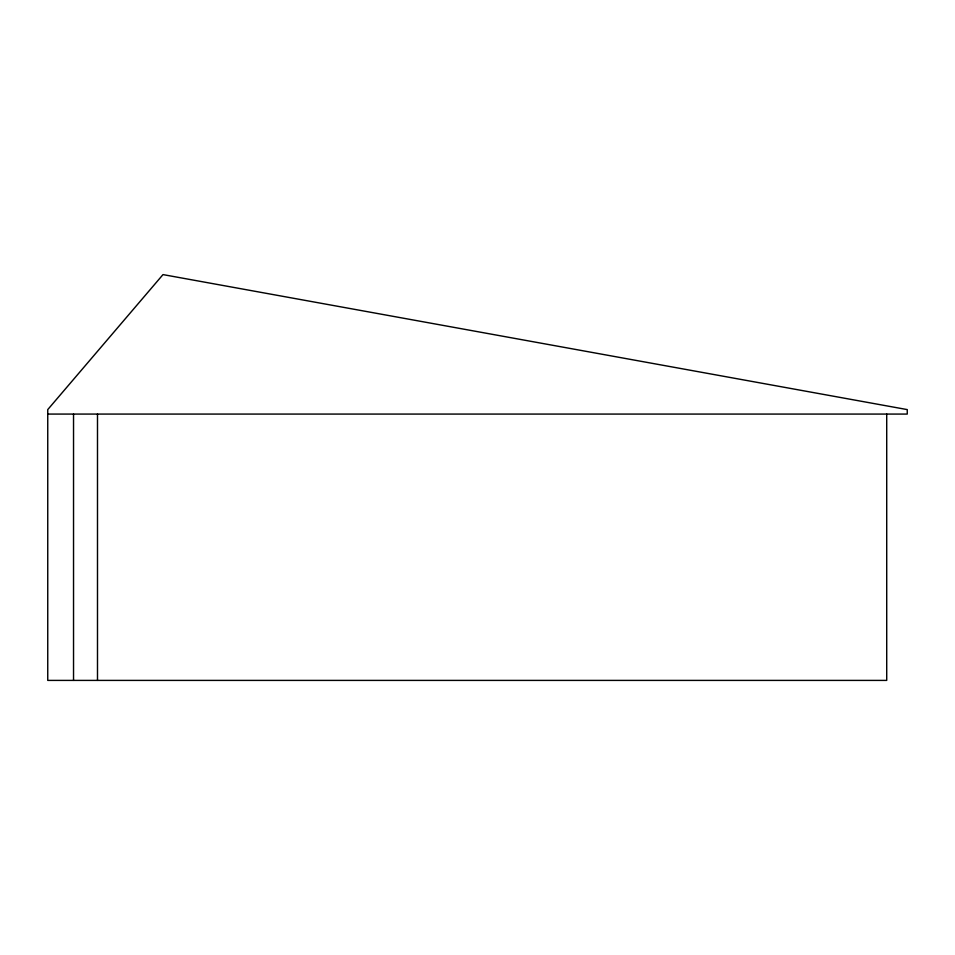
<?xml version="1.0" encoding="UTF-8"?>
<svg xmlns="http://www.w3.org/2000/svg" width="955" height="955" viewBox="0 0 955 955"><rect width="100%" height="100%" fill="white"/><g stroke="black" fill="none" stroke-linecap="round" stroke-linejoin="round"><path stroke-width="1.43" d="M47.75 414.076L907.25 414.076L907.25 409.6L162.995 274.598L47.75 409.6L47.75 680.402L886.717 680.402L886.717 414.076M97.494 414.076L97.494 680.402M73.535 414.076L73.535 680.402"/></g></svg>
